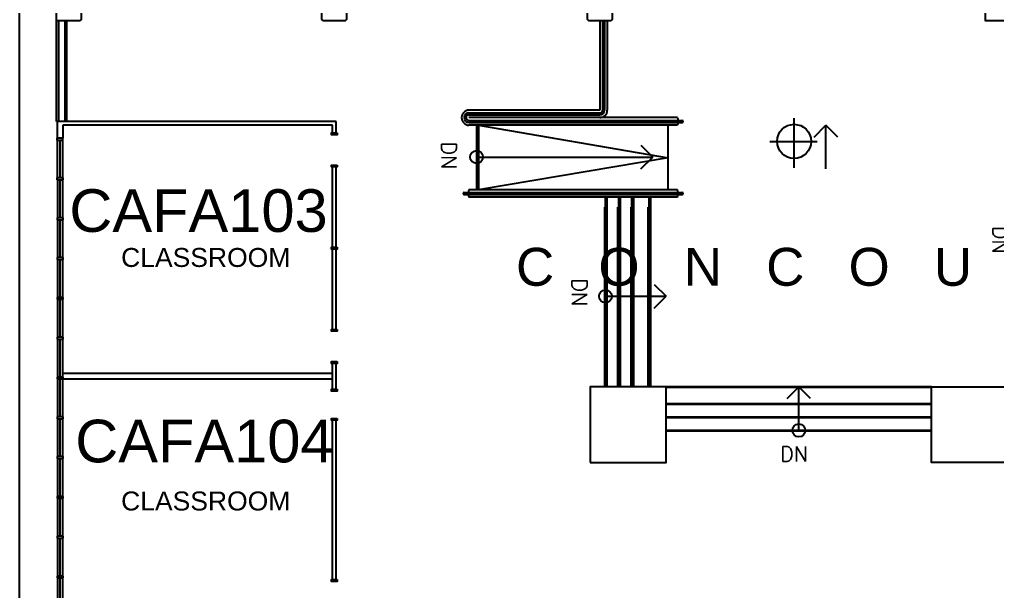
# Model space of a CAD drawing. Header units: millimetres. Extents: x -616979 to 2364082, y 43054 to 1637649.
# Drawn here: x -76102 to -50314, y 78661 to 93746 of the extents above; entities that cross this region are included whole.
import ezdxf

# ---------------------------------------------------------------- set-up
doc = ezdxf.new("R2010")
doc.units = ezdxf.units.MM
doc.linetypes.add('HIDDEN', pattern=[0.375, 0.25, -0.125])
for name, color, linetype in [('a-broken line', 8, 'HIDDEN'), ('a-column', 7, 'Continuous'), ('a-construcion', 8, 'Continuous'), ('a-doors', 254, 'Continuous'), ('a-labels', 7, 'Continuous'), ('a-railing', 254, 'Continuous'), ('a-stairs', 8, 'Continuous'), ('a-wall', 5, 'Continuous'), ('a-windows', 7, 'Continuous'), ('RAMPSLOPE', 252, 'Continuous')]:
    doc.layers.add(name, color=color, linetype=linetype)
doc.styles.add('-kitz', font='arial.ttf')
doc.styles.add('100scale@80cl', font='romans.shx', dxfattribs={"height": 0.2})
doc.styles.add('arial', font='arial.ttf')
doc.styles.add('style1', font='arial.ttf')

msp = doc.modelspace()

# ---------------------------------------------------------------- linework, layer by layer
at = {"layer": 'a-broken line', "linetype": 'HIDDEN', "ltscale": 1.5}
msp.add_line((-74901.948, 91058.109), (-74901.948, 93708.109), dxfattribs=at)
at = {"layer": 'a-broken line'}
for p, q in [((-60651.948, 84058.62), (-60651.948, 89058.45)), ((-60301.948, 84058.62), (-60301.948, 89058.45)), ((-59951.948, 84058.62), (-59951.948, 89058.45)), ((-59501.948, 84058.62), (-59501.948, 89058.45))]:
    msp.add_line(p, q, dxfattribs=at)
at = {"layer": 'a-broken line', "color": 8, "linetype": 'HIDDEN'}
for p, q in [((-60671.948, 84058.279), (-60671.948, 88808.109)), ((-60321.948, 84058.279), (-60321.948, 88808.109)), ((-59971.948, 84058.279), (-59971.948, 88808.109)), ((-59521.948, 84058.279), (-59521.948, 88808.109)), ((-52051.948, 84038.279), (-59051.948, 84038.279)), ((-52051.948, 83588.279), (-59051.948, 83588.279)), ((-52051.948, 83238.279), (-59051.948, 83238.279)), ((-52051.948, 82888.279), (-59051.948, 82888.279))]:
    msp.add_line(p, q, dxfattribs=at)
at = {"layer": 'a-column'}
for points in [[(-75126.948, 94358.109), (-74516.948, 94358.109), (-74476.948, 94318.109), (-74476.948, 93748.109), (-74516.948, 93708.109), (-75126.948, 93708.109)], [(-68086.948, 94358.109), (-67516.948, 94358.109), (-67476.948, 94318.109), (-67476.948, 93748.109), (-67516.948, 93708.109), (-68086.948, 93708.109), (-68126.948, 93748.109), (-68126.948, 94318.109)], [(-61086.948, 94358.109), (-60516.948, 94358.109), (-60476.948, 94318.109), (-60476.948, 93748.109), (-60516.948, 93708.109), (-61086.948, 93708.109), (-61126.948, 93748.109), (-61126.948, 94318.109)], [(-50626.948, 94358.109), (-49976.948, 94358.109), (-49976.948, 93708.109), (-50626.948, 93708.109)]]:
    msp.add_lwpolyline(points, close=True, dxfattribs=at)
at = {"layer": 'a-construcion'}
for p, q in [((-55676.948, 89834.863), (-55676.948, 91147.9)), ((-56316.215, 90533.279), (-55072.466, 90533.279))]:
    msp.add_line(p, q, dxfattribs=at)
msp.add_lwpolyline([(-76101.948, 67158.109), (-76101.948, 104208.109), (-61401.948, 104208.109), (-61401.948, 103558.109)], dxfattribs=at)
msp.add_circle((-55676.948, 90533.279), 449.014, dxfattribs=at)
at = {"layer": 'a-doors'}
for points in [[(-67726.945, 90758.109), (-67726.945, 90708.109), (-67876.945, 90708.109), (-67876.945, 90758.109)], [(-67726.945, 89908.109), (-67726.945, 89858.109), (-67876.945, 89858.109), (-67876.945, 89908.109)], [(-67726.945, 85573.818), (-67726.945, 85523.818), (-67876.945, 85523.818), (-67876.945, 85573.818)], [(-67726.945, 84723.818), (-67726.945, 84673.818), (-67876.945, 84673.818), (-67876.945, 84723.818)], [(-67726.945, 83992.4), (-67726.945, 83942.4), (-67876.945, 83942.4), (-67876.945, 83992.4)], [(-67726.945, 83226.692), (-67726.945, 83176.692), (-67876.945, 83176.692), (-67876.945, 83226.692)], [(-67726.945, 78976.692), (-67726.945, 78926.692), (-67876.945, 78926.692), (-67876.945, 78976.692)]]:
    msp.add_lwpolyline(points, close=True, dxfattribs=at)
at = {"layer": 'a-doors', "color": 7}
msp.add_lwpolyline([(-67726.945, 87740.963), (-67726.945, 87690.963), (-67876.945, 87690.963), (-67876.945, 87740.963)], close=True, dxfattribs=at)
at = {"layer": 'a-labels'}
for p, q in [((-55148.648, 90646.595), (-54836.793, 90958.45)), ((-54836.793, 89808.45), (-54836.793, 90958.45)), ((-54524.938, 90646.595), (-54836.793, 90958.45)), ((-59716.431, 90432.294), (-59404.576, 90120.439)), ((-64051.948, 90120.439), (-59404.576, 90120.439)), ((-59716.431, 89808.584), (-59404.576, 90120.439)), ((-59363.803, 86757.464), (-59051.948, 86445.609)), ((-60651.948, 86445.439), (-59051.948, 86445.609)), ((-59363.803, 86133.754), (-59051.948, 86445.609)), ((-55863.803, 83746.425), (-55551.948, 84058.279)), ((-55551.948, 82908.279), (-55551.948, 84058.279)), ((-55240.093, 83746.425), (-55551.948, 84058.279))]:
    msp.add_line(p, q, dxfattribs=at)
for centre in [(-64051.948, 90120.439), (-60651.948, 86445.439), (-55551.948, 82908.279)]:
    msp.add_circle(centre, 169.578, dxfattribs=at)
at = {"layer": 'a-railing'}
for p, q in [((-75064.448, 91058.109), (-75064.448, 93708.109)), ((-74851.948, 91058.109), (-74851.948, 93708.109)), ((-60801.948, 93708.79), (-60801.948, 91358.45)), ((-60726.948, 93708.62), (-60726.948, 91358.45)), ((-60676.948, 93708.62), (-60676.948, 91358.45)), ((-60601.948, 93708.79), (-60601.948, 91358.45)), ((-60801.948, 91358.45), (-64251.948, 91358.45)), ((-64251.948, 91283.45), (-60801.948, 91283.45)), ((-64251.948, 91233.45), (-60801.948, 91233.45)), ((-59001.948, 91158.45), (-64251.948, 91158.45)), ((-64251.948, 91083.45), (-58626.948, 91083.45)), ((-64251.948, 91033.45), (-58626.948, 91033.45)), ((-58751.948, 91158.45), (-60601.948, 91158.45)), ((-58751.948, 91158.45), (-58733.198, 91083.45)), ((-58733.198, 91033.45), (-58751.948, 90958.45)), ((-58751.948, 90958.45), (-64251.948, 90958.45)), ((-64051.948, 90958.109), (-64051.948, 89258.109)), ((-59051.948, 90958.109), (-64051.948, 90958.109)), ((-64001.948, 90958.45), (-64001.948, 89258.45)), ((-59001.948, 89233.45), (-59001.948, 90958.45)), ((-58751.948, 89258.45), (-64251.948, 89258.45)), ((-64376.948, 89183.45), (-58626.948, 89183.45)), ((-64376.948, 89133.45), (-58626.948, 89133.45)), ((-58751.948, 89058.45), (-64251.948, 89058.45))]:
    msp.add_line(p, q, dxfattribs=at)
for points in [[(-64251.948, 89258.45), (-64270.698, 89183.45)], [(-58733.198, 89183.45), (-58751.948, 89258.45)], [(-64270.698, 89133.45), (-64251.948, 89058.45)], [(-58751.948, 89058.45), (-58733.198, 89133.45)]]:
    msp.add_lwpolyline(points, dxfattribs=at)
for centre, radius, start, end in [((-64243.926, 91158.45), 200.161, 92.2967664, 267.7032336), ((-60801.948, 91358.45), 200, 270, 360), ((-60801.948, 91358.45), 125, 270, 0), ((-60801.948, 91358.45), 75, 270, 0), ((-64251.948, 91158.45), 125, 90, 270), ((-64251.948, 91158.45), 75, 90, 270), ((-58626.948, 91058.45), 25, 270, 90), ((-64376.948, 89158.45), 25, 90, 270), ((-58626.948, 89158.45), 25, 270, 90)]:
    msp.add_arc(centre, radius, start, end, dxfattribs=at)
at = {"layer": 'a-stairs'}
for p, q in [((-60601.948, 84058.62), (-60601.948, 89058.45)), ((-60251.948, 84058.62), (-60251.948, 89058.45)), ((-59901.948, 84058.62), (-59901.948, 89058.45)), ((-59451.948, 84058.62), (-59451.948, 89058.45)), ((-52051.948, 84058.279), (-59051.948, 84058.279)), ((-52051.948, 83608.279), (-59051.948, 83608.279)), ((-52051.948, 83258.279), (-59051.948, 83258.279)), ((-52051.948, 82908.279), (-59051.948, 82908.279))]:
    msp.add_line(p, q, dxfattribs=at)
at = {"layer": 'a-wall'}
for p, q in [((-75126.948, 91058.109), (-75126.948, 93708.109)), ((-67751.942, 90758.109), (-67751.942, 91058.109)), ((-67851.948, 90758.109), (-67851.948, 90958.109)), ((-67851.948, 78976.692), (-67851.948, 81051.692)), ((-67751.942, 78976.692), (-67751.942, 81051.692))]:
    msp.add_line(p, q, dxfattribs=at)
at = {"layer": 'a-wall', "color": 7}
for p, q in [((-67751.942, 91058.109), (-75106.948, 91058.109)), ((-67851.948, 90958.109), (-74956.948, 90958.109)), ((-67851.951, 87740.963), (-67851.948, 89858.109)), ((-67751.945, 87740.963), (-67751.942, 89858.109)), ((-67851.948, 85573.818), (-67851.951, 87690.963)), ((-67751.942, 85573.818), (-67751.945, 87690.963)), ((-67851.948, 83992.4), (-67851.948, 84673.818)), ((-67751.942, 83992.4), (-67751.942, 84673.818)), ((-67851.948, 84408.109), (-74951.948, 84408.109)), ((-67851.948, 84258.109), (-74951.948, 84258.109)), ((-67851.948, 81101.692), (-67851.948, 83176.692)), ((-67851.948, 79045.275), (-67851.948, 83108.109)), ((-67751.942, 81101.692), (-67751.942, 83176.692)), ((-67751.942, 79045.275), (-67751.942, 83108.109))]:
    msp.add_line(p, q, dxfattribs=at)
at = {"layer": 'a-wall', "color": 7, "linetype": 'ByBlock'}
for p, q in [((-75106.948, 91058.109), (-75106.948, 90616.557)), ((-74956.948, 90958.109), (-74956.948, 90616.557))]:
    msp.add_line(p, q, dxfattribs=at)
at = {"layer": 'a-wall', "color": 7}
for points in [[(-61051.951, 82058.279), (-59051.948, 82058.279), (-59051.948, 84058.279), (-61051.951, 84058.279)], [(-50051.945, 82058.279), (-52051.948, 82058.279), (-52051.948, 84058.279), (-50051.945, 84058.279)]]:
    msp.add_lwpolyline(points, close=True, dxfattribs=at)
at = {"layer": 'a-windows', "linetype": 'ByBlock'}
for p, q in [((-74956.948, 90616.557), (-75106.948, 90616.557)), ((-75106.948, 90566.637), (-75106.948, 90616.557)), ((-75106.948, 90566.637), (-74956.948, 90566.637)), ((-75101.948, 89566.637), (-75101.948, 90566.637)), ((-75031.948, 89566.637), (-75031.948, 90566.637)), ((-74961.948, 89566.637), (-74961.948, 90566.637)), ((-74956.948, 90566.637), (-74956.948, 90616.557)), ((-74956.948, 89566.637), (-75106.948, 89566.637)), ((-75106.948, 89516.717), (-75106.948, 89566.637)), ((-74956.948, 89566.637), (-75106.948, 89566.637)), ((-75106.948, 89516.717), (-75106.948, 89566.637)), ((-75106.948, 89516.717), (-74956.948, 89516.717)), ((-75106.948, 89516.717), (-74956.948, 89516.717)), ((-74951.948, 89566.637), (-75101.948, 89566.637)), ((-75101.948, 89516.717), (-75101.948, 89566.637)), ((-75101.948, 89516.717), (-74951.948, 89516.717)), ((-75096.948, 88516.717), (-75096.948, 89516.717)), ((-75026.948, 88516.717), (-75026.948, 89516.717)), ((-74956.948, 89516.717), (-74956.948, 89566.637)), ((-74956.948, 89516.717), (-74956.948, 89566.637)), ((-74956.948, 88516.717), (-74956.948, 89516.717)), ((-74951.948, 89516.717), (-74951.948, 89566.637)), ((-74951.948, 88516.717), (-75101.948, 88516.717)), ((-75101.948, 88466.797), (-75101.948, 88516.717)), ((-74951.948, 88516.717), (-75101.948, 88516.717)), ((-75101.948, 88466.797), (-75101.948, 88516.717)), ((-75101.948, 88466.797), (-74951.948, 88466.797)), ((-75101.948, 88466.797), (-74951.948, 88466.797)), ((-75096.948, 87466.797), (-75096.948, 88466.797)), ((-75026.948, 87466.797), (-75026.948, 88466.797)), ((-74956.948, 87466.797), (-74956.948, 88466.797)), ((-74951.948, 88466.797), (-74951.948, 88516.717)), ((-74951.948, 88466.797), (-74951.948, 88516.717)), ((-74951.948, 87466.797), (-75101.948, 87466.797)), ((-75101.948, 87416.877), (-75101.948, 87466.797)), ((-74951.948, 87466.797), (-75101.948, 87466.797)), ((-75101.948, 87416.877), (-75101.948, 87466.797)), ((-74951.948, 87416.877), (-74951.948, 87466.797)), ((-74951.948, 87416.877), (-74951.948, 87466.797)), ((-75101.948, 87416.877), (-74951.948, 87416.877)), ((-75101.948, 87416.877), (-74951.948, 87416.877)), ((-75096.948, 86416.877), (-75096.948, 87416.877)), ((-75026.948, 86416.877), (-75026.948, 87416.877)), ((-74956.948, 86416.877), (-74956.948, 87416.877)), ((-74951.948, 86416.877), (-75101.948, 86416.877)), ((-75101.948, 86366.957), (-75101.948, 86416.877)), ((-74951.948, 86416.877), (-75101.948, 86416.877)), ((-75101.948, 86366.957), (-75101.948, 86416.877)), ((-74951.948, 86366.957), (-74951.948, 86416.877)), ((-74951.948, 86366.957), (-74951.948, 86416.877)), ((-75101.948, 86366.957), (-74951.948, 86366.957)), ((-75101.948, 86366.957), (-74951.948, 86366.957)), ((-75096.948, 85366.957), (-75096.948, 86366.957)), ((-75026.948, 85366.957), (-75026.948, 86366.957)), ((-74956.948, 85366.957), (-74956.948, 86366.957)), ((-74951.948, 85366.957), (-75101.948, 85366.957)), ((-75101.948, 85317.037), (-75101.948, 85366.957)), ((-74951.948, 85366.957), (-75101.948, 85366.957)), ((-75101.948, 85317.037), (-75101.948, 85366.957)), ((-74951.948, 85317.037), (-74951.948, 85366.957)), ((-74951.948, 85317.037), (-74951.948, 85366.957)), ((-75101.948, 85317.037), (-74951.948, 85317.037)), ((-75101.948, 85317.037), (-74951.948, 85317.037)), ((-75096.948, 84317.037), (-75096.948, 85317.037)), ((-75026.948, 84317.037), (-75026.948, 85317.037)), ((-74956.948, 84317.037), (-74956.948, 85317.037)), ((-74951.948, 84317.037), (-75101.948, 84317.037)), ((-75101.948, 84267.117), (-75101.948, 84317.037)), ((-74951.948, 84317.037), (-75101.948, 84317.037)), ((-75101.948, 84267.117), (-75101.948, 84317.037)), ((-75101.948, 84267.117), (-74951.948, 84267.117)), ((-75101.948, 84267.117), (-74951.948, 84267.117)), ((-75096.948, 83267.117), (-75096.948, 84267.117)), ((-75026.948, 83267.117), (-75026.948, 84267.117)), ((-74956.948, 83267.117), (-74956.948, 84267.117)), ((-74951.948, 84267.117), (-74951.948, 84317.037)), ((-74951.948, 84267.117), (-74951.948, 84317.037)), ((-74951.948, 83267.117), (-75101.948, 83267.117)), ((-75101.948, 83217.197), (-75101.948, 83267.117)), ((-74951.948, 83267.117), (-75101.948, 83267.117)), ((-75101.948, 83217.197), (-75101.948, 83267.117)), ((-75101.948, 83217.197), (-74951.948, 83217.197)), ((-75101.948, 83217.197), (-74951.948, 83217.197)), ((-75096.948, 82217.197), (-75096.948, 83217.197)), ((-75026.948, 82217.197), (-75026.948, 83217.197)), ((-74956.948, 82217.197), (-74956.948, 83217.197)), ((-74951.948, 83217.197), (-74951.948, 83267.117)), ((-74951.948, 83217.197), (-74951.948, 83267.117)), ((-74951.948, 82217.197), (-75101.948, 82217.197)), ((-75101.948, 82167.277), (-75101.948, 82217.197)), ((-74951.948, 82217.197), (-75101.948, 82217.197)), ((-75101.948, 82167.277), (-75101.948, 82217.197)), ((-75101.948, 82167.277), (-74951.948, 82167.277)), ((-75101.948, 82167.277), (-74951.948, 82167.277)), ((-75096.948, 81167.277), (-75096.948, 82167.277)), ((-75026.948, 81167.277), (-75026.948, 82167.277)), ((-74956.948, 81167.277), (-74956.948, 82167.277)), ((-74951.948, 82167.277), (-74951.948, 82217.197)), ((-74951.948, 82167.277), (-74951.948, 82217.197)), ((-74951.948, 81167.277), (-75101.948, 81167.277)), ((-75101.948, 81117.357), (-75101.948, 81167.277)), ((-74951.948, 81167.277), (-75101.948, 81167.277)), ((-75101.948, 81117.357), (-75101.948, 81167.277)), ((-75101.948, 81117.357), (-74951.948, 81117.357)), ((-75101.948, 81117.357), (-74951.948, 81117.357)), ((-75096.948, 80117.357), (-75096.948, 81117.357)), ((-75026.948, 80117.357), (-75026.948, 81117.357)), ((-74956.948, 80117.357), (-74956.948, 81117.357)), ((-74951.948, 81117.357), (-74951.948, 81167.277)), ((-74951.948, 81117.357), (-74951.948, 81167.277)), ((-74951.948, 80117.357), (-75101.948, 80117.357)), ((-75101.948, 80067.437), (-75101.948, 80117.357)), ((-74951.948, 80117.357), (-75101.948, 80117.357)), ((-75101.948, 80067.437), (-75101.948, 80117.357)), ((-75101.948, 80067.437), (-74951.948, 80067.437)), ((-75101.948, 80067.437), (-74951.948, 80067.437)), ((-75096.948, 79067.437), (-75096.948, 80067.437)), ((-75026.948, 79067.437), (-75026.948, 80067.437)), ((-74956.948, 79067.437), (-74956.948, 80067.437)), ((-74951.948, 80067.437), (-74951.948, 80117.357)), ((-74951.948, 80067.437), (-74951.948, 80117.357)), ((-74951.948, 79067.437), (-75101.948, 79067.437)), ((-75101.948, 79017.517), (-75101.948, 79067.437)), ((-74951.948, 79067.437), (-75101.948, 79067.437)), ((-75101.948, 79017.517), (-75101.948, 79067.437)), ((-75101.948, 79017.517), (-74951.948, 79017.517)), ((-75101.948, 79017.517), (-74951.948, 79017.517)), ((-75096.948, 78017.517), (-75096.948, 79017.517)), ((-75026.948, 78017.517), (-75026.948, 79017.517)), ((-74956.948, 78017.517), (-74956.948, 79017.517)), ((-74951.948, 79017.517), (-74951.948, 79067.437)), ((-74951.948, 79017.517), (-74951.948, 79067.437))]:
    msp.add_line(p, q, dxfattribs=at)
at = {"layer": 'RAMPSLOPE'}
msp.add_lwpolyline([(-64001.948, 90958.45), (-59001.948, 90095.95), (-64001.948, 89258.45)], dxfattribs=at)

# ---------------------------------------------------------------- texts
at = {"color": 5, "style": 'style1'}
for s, p in [('CAFA103', (-74789.172, 88144.492)), ('CAFA104', (-74633.406, 82065.597))]:
    msp.add_text(s, height=1125, dxfattribs=at).set_placement(p)
at = {"layer": 'a-labels', "linetype": 'Continuous', "style": '100scale@80cl'}
for rotation, p in [(269.9665651, (-64978.662, 90531.681)), (269.9665651, (-50440.251, 88306.981)), (269.9665651, (-61534.701, 86919.181)), (359.9665651, (-56043.959, 82087.083))]:
    msp.add_text('DN', height=400, rotation=rotation, dxfattribs=at).set_placement(p)
at = {"layer": 'a-labels', "style": '-kitz'}
for p in [(-73424.056, 87220.528), (-73424.056, 80796.718)]:
    msp.add_text('CLASSROOM', height=500, dxfattribs=at).set_placement(p)
at = {"layer": 'a-labels', "linetype": 'Continuous', "style": 'arial'}
msp.add_text('C   O   N   C   O   U   R   S   E', height=1000, dxfattribs=at).set_placement((-63010.313, 86724.059))

doc.saveas('drawing.dxf')
